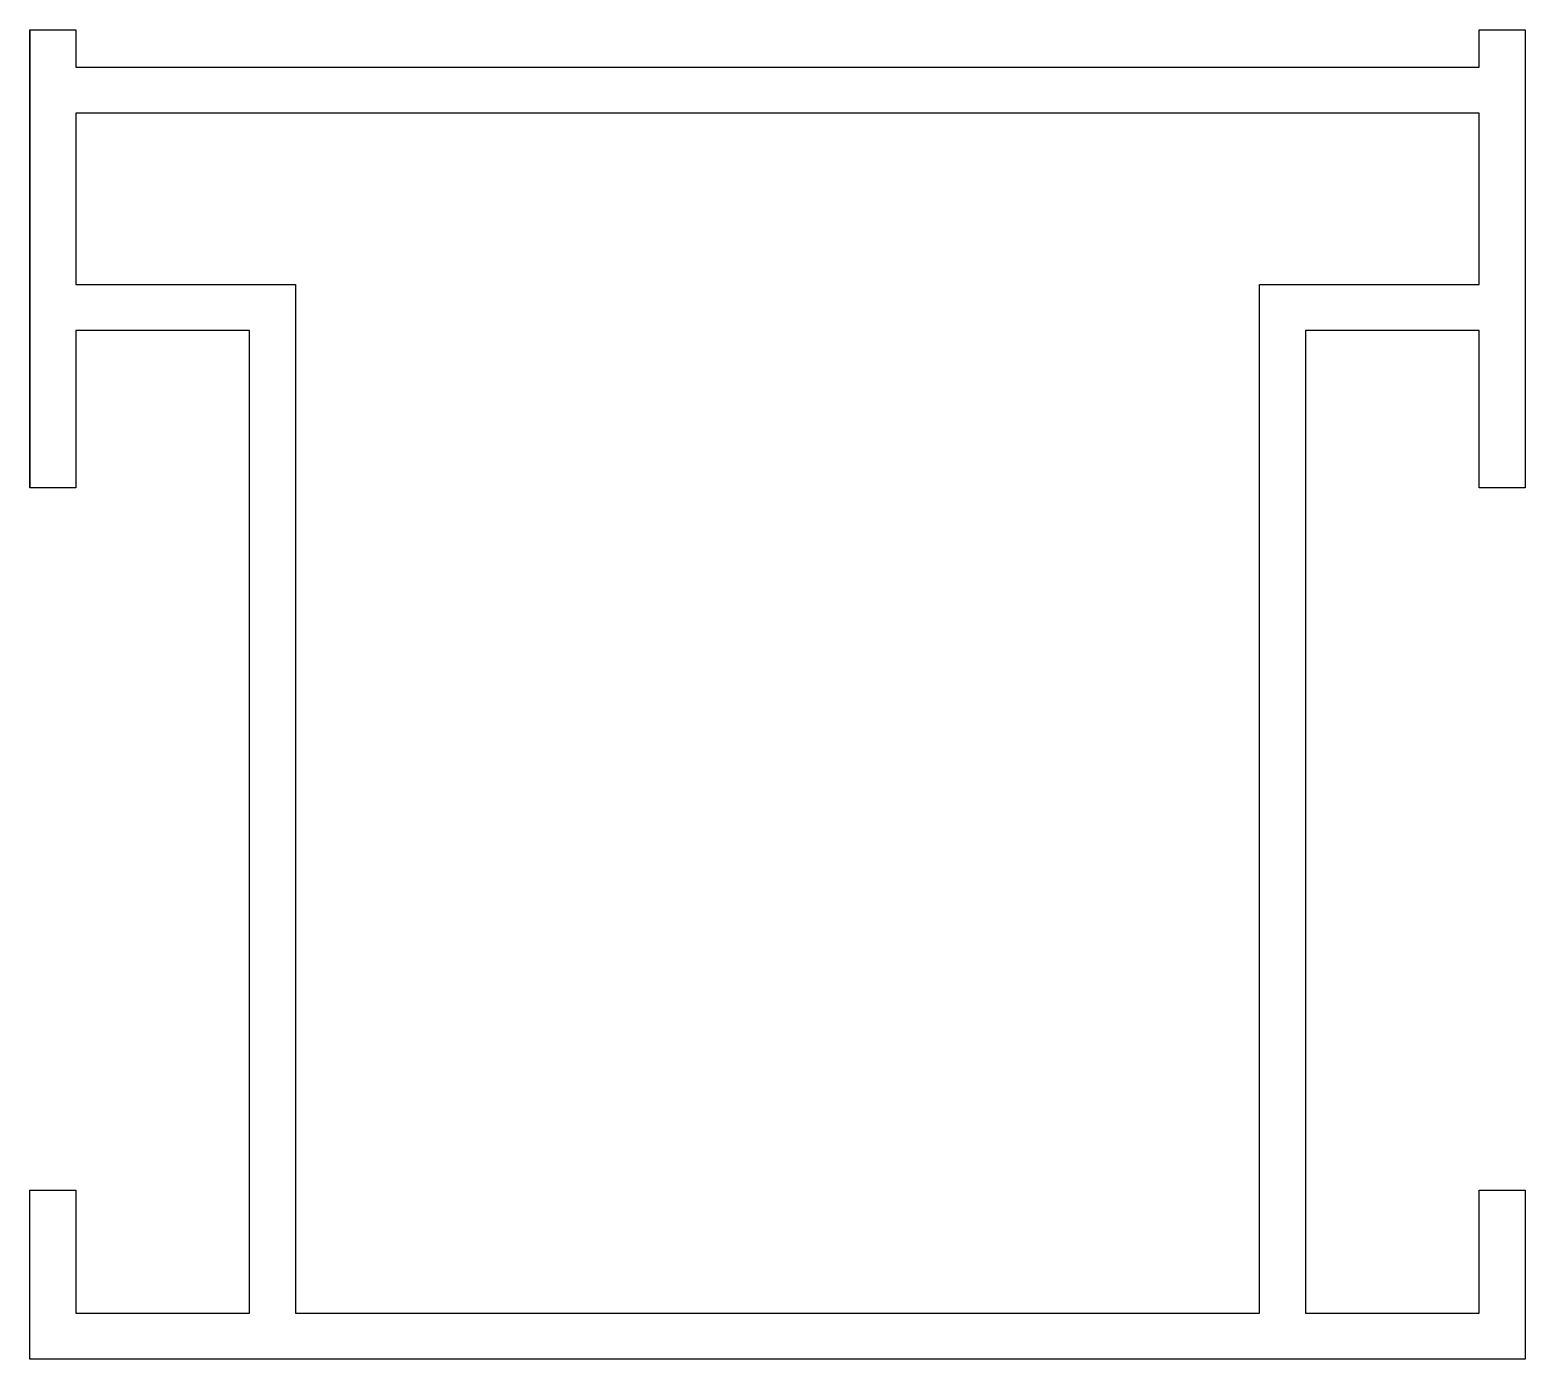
# Model space of a CAD drawing. Header units: inches. Extents: x -47 to 49, y 0.1 to 85.5.
import ezdxf

# ---------------------------------------------------------------- set-up
doc = ezdxf.new("R2010")
doc.units = ezdxf.units.IN
doc.header["$MEASUREMENT"] = 0

msp = doc.modelspace()

# ---------------------------------------------------------------- linework, layer by layer
at = {"color": 7}
for p, q in [((-46.986, 85.451), (-44.036, 85.451)), ((-46.986, 56.051), (-46.986, 85.451)), ((-46.986, 85.451), (-46.986, 56.051)), ((-44.036, 85.451), (-44.036, 83.051)), ((46.064, 83.051), (46.064, 85.451)), ((46.064, 85.451), (49.014, 85.451)), ((49.014, 85.451), (49.014, 56.051)), ((-44.036, 83.051), (46.064, 83.051)), ((46.064, 80.101), (-44.036, 80.101)), ((-44.036, 80.101), (-44.036, 69.101)), ((46.064, 69.101), (46.064, 80.101)), ((-44.036, 69.101), (-29.936, 69.101)), ((-29.936, 69.101), (-29.936, 3.051)), ((31.964, 3.051), (31.964, 69.101)), ((31.964, 69.101), (46.064, 69.101)), ((-32.886, 66.151), (-44.036, 66.151)), ((-44.036, 66.151), (-44.036, 56.051)), ((-32.886, 3.051), (-32.886, 66.151)), ((46.064, 66.151), (34.914, 66.151)), ((34.914, 66.151), (34.914, 3.051)), ((46.064, 56.051), (46.064, 66.151)), ((-44.036, 56.051), (-46.986, 56.051)), ((49.014, 56.051), (46.064, 56.051)), ((-46.986, 0.101), (-46.986, 10.951)), ((-46.986, 10.951), (-44.036, 10.951)), ((-44.036, 10.951), (-44.036, 3.051)), ((46.064, 3.051), (46.064, 10.951)), ((46.064, 10.951), (49.014, 10.951)), ((49.014, 10.951), (49.014, 0.101)), ((-44.036, 3.051), (-32.886, 3.051)), ((-29.936, 3.051), (31.964, 3.051)), ((34.914, 3.051), (46.064, 3.051)), ((49.014, 0.101), (-46.986, 0.101))]:
    msp.add_line(p, q, dxfattribs=at)

doc.saveas('drawing.dxf')
